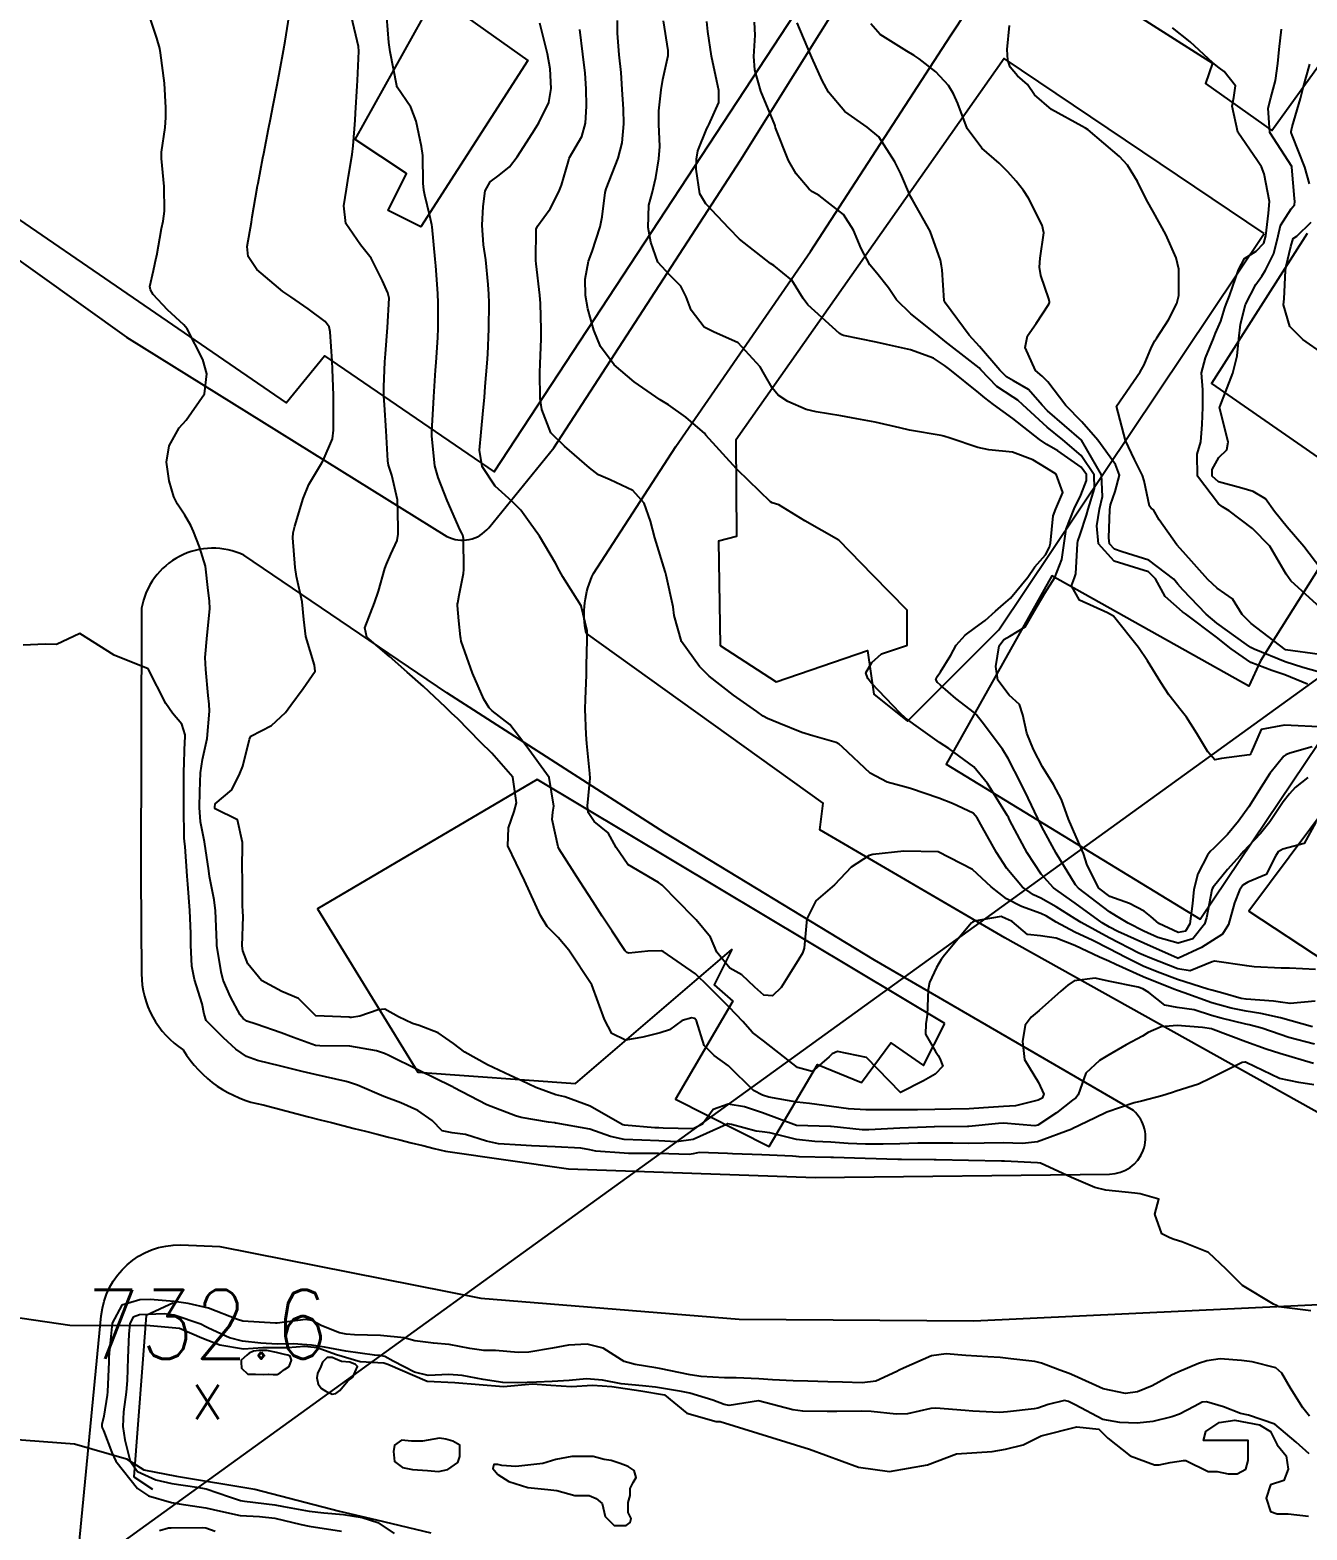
# Model space of a CAD drawing. Header units: metres. Extents: x 318500 to 325275, y 7408834 to 7428799.
# Drawn here: x 320475.8 to 320550, y 7410366.3 to 7410453.4 of the extents above; entities that cross this region are included whole.
import ezdxf
from ezdxf.enums import TextEntityAlignment as Align

# ---------------------------------------------------------------- set-up
doc = ezdxf.new("R2010")
doc.units = ezdxf.units.M
doc.header["$MEASUREMENT"] = 0
doc.linetypes.add('CONTINUO', pattern=[0])
for name, color, linetype in [('Curvas de Nivel 1m', 11, 'Continuous'), ('Curvas de Nivel 5m', 15, 'Continuous'), ('Edificações', 30, 'Continuous'), ('Hidrografia', 140, 'Continuous'), ('Pontes_Viadutos_Tubos', 190, 'Continuous'), ('Pontos Cotados', 45, 'Continuous'), ('TEXTO', 45, 'Continuous'), ('Vias Primárias', 230, 'Continuous')]:
    doc.layers.add(name, color=color, linetype=linetype)
doc.styles.add('Style-STANDARD', font='STANDARD.shx')

# ---------------------------------------------------------------- blocks, each defined once
blk = doc.blocks.new('ELVTXT_67')
at = {"layer": 'Pontos Cotados', "linetype": 'Continuous', "style": 'Style-STANDARD'}
for s, height, p in [('732.6', 4, (0, 4)), ('x', 3, (0, 0))]:
    blk.add_text(s, height=height, dxfattribs=at).set_placement(p, align=Align.MIDDLE_CENTER)

msp = doc.modelspace()

# ---------------------------------------------------------------- linework, layer by layer
at = {"layer": 'Curvas de Nivel 1m', "flags": 128}
for points, elevation in [([(320550.361, 7410392.145), (320549.486, 7410392.276), (320548.367, 7410392.513), (320546.433, 7410393.439), (320546.38, 7410393.464), (320546.352, 7410393.468), (320546.197, 7410393.443), (320544.983, 7410392.848), (320544.366, 7410392.53), (320543.649, 7410392.189), (320542.354, 7410391.771), (320542.142, 7410391.704), (320541.535, 7410391.502), (320540.347, 7410391.195), (320539.914, 7410391.097), (320538.335, 7410390.566), (320537.658, 7410390.229), (320536.32, 7410389.586), (320536.293, 7410389.57), (320534.312, 7410388.829), (320533.432, 7410388.734), (320532.312, 7410388.785), (320531.201, 7410388.751), (320530.311, 7410388.737), (320529.398, 7410388.75), (320528.311, 7410388.753), (320527.367, 7410388.751), (320526.31, 7410388.723), (320525.338, 7410388.692), (320524.31, 7410388.696), (320523.309, 7410388.744), (320522.31, 7410388.809), (320521.386, 7410388.849), (320520.312, 7410388.975), (320518.769, 7410389.351), (320518.316, 7410389.423), (320517.966, 7410389.465), (320516.534, 7410389.837), (320516.321, 7410389.881), (320516.287, 7410389.874), (320516.244, 7410389.841), (320514.311, 7410388.969), (320513.343, 7410388.846), (320512.31, 7410388.899), (320511.33, 7410388.925), (320510.311, 7410388.978), (320509.521, 7410389.141), (320508.316, 7410389.579), (320506.362, 7410389.927), (320506.32, 7410389.93), (320506.281, 7410389.932), (320505.91, 7410389.976), (320504.324, 7410390.256), (320503.988, 7410390.342), (320502.334, 7410390.987), (320500.404, 7410391.995), (320500.35, 7410392.024), (320500.305, 7410392.051), (320498.364, 7410393.006), (320496.634, 7410393.848), (320496.378, 7410393.96), (320495.922, 7410394.115), (320494.383, 7410394.381), (320492.636, 7410394.409), (320492.383, 7410394.436), (320491.106, 7410394.898), (320490.39, 7410395.172), (320488.941, 7410395.658), (320488.396, 7410395.85), (320488.182, 7410395.998), (320488.013, 7410396.216), (320487.446, 7410397.255), (320487.028, 7410398.231), (320486.901, 7410398.697), (320486.654, 7410400.237), (320486.643, 7410400.418), (320486.583, 7410402.238), (320486.49, 7410402.891), (320486.23, 7410404.244), (320486.186, 7410404.574), (320485.929, 7410406.249), (320485.707, 7410407.408), (320485.635, 7410408.254), (320485.655, 7410409.173), (320485.71, 7410410.253), (320485.824, 7410411.029), (320486.099, 7410412.248), (320486.234, 7410413.844), (320486.203, 7410414.247), (320486.153, 7410414.742), (320486.021, 7410416.25), (320485.981, 7410416.95), (320486.081, 7410418.249), (320486.244, 7410419.776), (320486.221, 7410420.247), (320486.144, 7410420.834), (320485.996, 7410422.251), (320485.648, 7410423.375), (320485.302, 7410424.262), (320485.143, 7410424.624), (320484.79, 7410425.222), (320484.367, 7410425.847), (320484.16, 7410426.28), (320483.881, 7410427.217), (320483.726, 7410428.287), (320483.882, 7410429.247), (320484.46, 7410430.276), (320484.865, 7410430.736), (320485.935, 7410432.254), (320486.067, 7410433.422), (320485.835, 7410434.256), (320484.936, 7410436.028), (320484.731, 7410436.273), (320483.795, 7410437.134), (320482.957, 7410438.023), (320482.796, 7410438.302), (320482.767, 7410438.498), (320482.977, 7410439.426), (320483.137, 7410440.148), (320483.166, 7410440.297), (320483.447, 7410441.86), (320483.529, 7410442.292), (320483.603, 7410442.869), (320483.598, 7410444.292), (320483.441, 7410445.918), (320483.439, 7410446.294), (320483.659, 7410447.724), (320483.696, 7410448.291), (320483.683, 7410448.868), (320483.614, 7410450.293), (320483.379, 7410452.064), (320483.334, 7410452.297), (320483.159, 7410452.904), (320482.702, 7410454.305)], 737), ([(320550.341, 7410393.39), (320548.388, 7410393.961), (320547.594, 7410394.22), (320546.398, 7410394.65), (320544.516, 7410395.361), (320544.409, 7410395.392), (320543.895, 7410395.475), (320542.411, 7410395.583), (320541.49, 7410395.504), (320540.731, 7410395.189), (320540.402, 7410394.975), (320539.461, 7410394.467), (320538.385, 7410393.855), (320538.205, 7410393.729), (320537.907, 7410393.555), (320537.117, 7410392.814), (320536.669, 7410391.567), (320536.525, 7410391.391), (320536.345, 7410391.257), (320535.402, 7410390.516), (320534.323, 7410389.804), (320534.151, 7410389.775), (320532.324, 7410389.913), (320532.047, 7410389.91), (320530.321, 7410389.734), (320530.243, 7410389.729), (320528.32, 7410389.7), (320528.301, 7410389.7), (320527.843, 7410389.687), (320526.319, 7410389.629), (320524.513, 7410389.533), (320524.318, 7410389.53), (320524.127, 7410389.542), (320522.32, 7410389.73), (320522.291, 7410389.732), (320520.32, 7410389.79), (320518.331, 7410390.523), (320517.297, 7410390.864), (320516.338, 7410391.023), (320515.468, 7410390.718), (320514.856, 7410389.862), (320514.317, 7410389.598), (320512.578, 7410389.627), (320512.318, 7410389.644), (320512.081, 7410389.656), (320510.319, 7410389.803), (320510.223, 7410389.826), (320510.046, 7410389.924), (320508.334, 7410390.915), (320506.864, 7410391.442), (320506.344, 7410391.572), (320505.166, 7410391.988), (320504.356, 7410392.372), (320503.689, 7410392.681), (320502.369, 7410393.304), (320501.043, 7410394.043), (320500.385, 7410394.544), (320499.499, 7410395.171), (320498.395, 7410395.583), (320498.02, 7410395.709), (320497.2, 7410396.098), (320496.407, 7410396.547), (320496.012, 7410396.508), (320494.951, 7410396.124), (320494.468, 7410396.061), (320494.399, 7410396.062), (320494.336, 7410396.068), (320492.4, 7410396.16), (320491.393, 7410397.154), (320490.42, 7410397.557), (320489.236, 7410398.202), (320488.445, 7410399.179), (320488.161, 7410399.92), (320488.121, 7410400.215), (320488.182, 7410401.919), (320488.166, 7410402.215), (320488.139, 7410402.561), (320488.137, 7410404.216), (320488.13, 7410404.602), (320488.145, 7410406.216), (320487.857, 7410407.524), (320486.559, 7410408.172), (320486.535, 7410408.215), (320486.532, 7410408.24), (320486.533, 7410408.268), (320486.563, 7410408.451), (320487.528, 7410409.273), (320487.992, 7410410.219), (320488.162, 7410410.651), (320488.548, 7410412.211), (320488.622, 7410412.38), (320489.825, 7410413.002), (320490.636, 7410413.762), (320490.949, 7410414.185), (320491.67, 7410415.159), (320492.368, 7410416.165), (320492.323, 7410416.517), (320491.822, 7410418.173), (320491.702, 7410419.167), (320491.598, 7410420.177), (320491.272, 7410421.652), (320491.191, 7410422.183), (320491.055, 7410423.906), (320491.076, 7410424.186), (320491.175, 7410424.575), (320491.665, 7410426.177), (320491.997, 7410426.987), (320492.692, 7410428.162), (320492.745, 7410428.247), (320492.834, 7410428.396), (320493.365, 7410429.642), (320493.434, 7410430.154), (320493.434, 7410431.594), (320493.427, 7410432.155), (320493.375, 7410433.684), (320493.354, 7410434.156), (320493.237, 7410435.855), (320493.168, 7410436.158), (320492.943, 7410436.464), (320491.962, 7410437.187), (320490.957, 7410437.888), (320490.772, 7410438.007), (320490.48, 7410438.197), (320488.979, 7410439.472), (320488.474, 7410440.225), (320488.417, 7410440.808), (320488.66, 7410442.224), (320488.712, 7410442.534), (320488.991, 7410444.22), (320488.997, 7410444.264), (320489.044, 7410444.496), (320489.327, 7410445.955), (320489.379, 7410446.215), (320489.658, 7410447.645), (320489.766, 7410448.21), (320489.923, 7410449.023), (320490.148, 7410450.205), (320490.307, 7410451.028), (320490.529, 7410452.199), (320490.629, 7410452.727), (320490.85, 7410454.195)], 738), ([(320550.397, 7410394.513), (320548.904, 7410394.903), (320548.405, 7410395.068), (320547.33, 7410395.426), (320546.608, 7410395.633), (320546.412, 7410395.676), (320544.97, 7410396.017), (320544.417, 7410396.18), (320543.409, 7410396.491), (320542.421, 7410396.635), (320541.695, 7410396.773), (320540.773, 7410397.515), (320540.433, 7410397.714), (320540.151, 7410397.807), (320538.439, 7410398.159), (320537.653, 7410398.347), (320536.439, 7410398.182), (320536.07, 7410397.94), (320535.664, 7410397.581), (320534.413, 7410396.455), (320533.942, 7410396.072), (320533.597, 7410395.612), (320533.438, 7410394.662), (320533.562, 7410393.612), (320534.36, 7410392.273), (320534.683, 7410391.595), (320534.573, 7410391.37), (320534.345, 7410391.247), (320533.025, 7410390.934), (320532.339, 7410390.884), (320531.172, 7410390.807), (320530.336, 7410390.747), (320529.277, 7410390.725), (320528.336, 7410390.718), (320527.33, 7410390.7), (320526.335, 7410390.697), (320525.366, 7410390.688), (320524.334, 7410390.687), (320523.329, 7410390.751), (320522.337, 7410390.89), (320521.061, 7410391.057), (320520.34, 7410391.148), (320518.715, 7410391.436), (320518.346, 7410391.542), (320517.82, 7410391.818), (320516.371, 7410393.24), (320515.531, 7410393.853), (320514.952, 7410394.428), (320514.513, 7410395.868), (320514.402, 7410396.002), (320514.23, 7410396.044), (320513.664, 7410395.877), (320512.935, 7410395.344), (320512.393, 7410395.165), (320511.398, 7410394.912), (320510.388, 7410394.737), (320509.581, 7410395.121), (320509.161, 7410395.939), (320508.43, 7410397.95), (320507.097, 7410399.964), (320506.467, 7410400.704), (320505.826, 7410401.332), (320505.447, 7410401.985), (320504.51, 7410404), (320503.55, 7410406.015), (320503.597, 7410407.06), (320503.917, 7410408.01), (320504.05, 7410408.525), (320503.841, 7410410.011), (320502.611, 7410411.404), (320501.968, 7410412.037), (320500.634, 7410413.408), (320500.289, 7410413.707), (320499.93, 7410414.061), (320498.658, 7410415.268), (320497.709, 7410416.094), (320496.683, 7410417.004), (320495.367, 7410418.13), (320495.248, 7410418.674), (320495.809, 7410420.124), (320496.045, 7410420.805), (320496.414, 7410422.115), (320496.499, 7410422.368), (320496.763, 7410422.951), (320497.127, 7410423.752), (320497.176, 7410424.104), (320497.175, 7410424.495), (320497.147, 7410426.105), (320496.821, 7410427.536), (320496.622, 7410428.113), (320496.577, 7410428.371), (320496.48, 7410430.116), (320496.383, 7410431.625), (320496.355, 7410432.118), (320496.345, 7410432.661), (320496.411, 7410434.117), (320496.444, 7410434.59), (320496.562, 7410436.116), (320496.651, 7410437.809), (320496.59, 7410438.116), (320496.272, 7410438.819), (320495.61, 7410440.131), (320495.002, 7410440.909), (320494.145, 7410442.149), (320494.017, 7410443.163), (320494.176, 7410444.149), (320494.297, 7410444.902), (320494.512, 7410446.146), (320494.574, 7410446.648), (320494.676, 7410448.144), (320494.704, 7410448.544), (320494.798, 7410450.143), (320494.814, 7410450.454), (320494.906, 7410452.142), (320494.87, 7410452.428), (320494.463, 7410454.147)], 739), ([(320550.473, 7410407.391), (320549.799, 7410406.149), (320548.546, 7410405.836), (320548.279, 7410405.678), (320548.131, 7410405.416), (320547.585, 7410404.363), (320546.517, 7410403.919), (320546.229, 7410403.729), (320546.041, 7410403.447), (320545.755, 7410402.703), (320545.402, 7410401.456), (320545.048, 7410400.895), (320544.476, 7410400.516), (320543.832, 7410400.114), (320542.491, 7410399.49), (320542.468, 7410399.482), (320542.44, 7410399.49), (320540.473, 7410400.365), (320538.976, 7410401.05), (320538.486, 7410401.294), (320538.056, 7410401.554), (320536.501, 7410402.699), (320535.98, 7410403.053), (320535.239, 7410403.589), (320534.522, 7410404.372), (320533.701, 7410405.613), (320532.705, 7410407.491), (320532.638, 7410407.629), (320532.616, 7410407.675), (320532.571, 7410407.759), (320531.413, 7410409.642), (320530.604, 7410410.611), (320529.149, 7410411.672), (320528.625, 7410412.013), (320527.532, 7410412.801), (320526.646, 7410413.439), (320526.331, 7410413.713), (320524.666, 7410415.468), (320524.454, 7410415.733), (320524.341, 7410416.069), (320524.684, 7410416.668), (320525.245, 7410417.171), (320526.699, 7410417.654), (320526.732, 7410417.677), (320526.747, 7410417.709), (320526.73, 7410419.71), (320524.75, 7410421.73), (320522.78, 7410423.76), (320520.796, 7410424.889), (320519.277, 7410425.813), (320518.909, 7410425.925), (320518.802, 7410425.983), (320516.893, 7410427.839), (320516.831, 7410427.904), (320515.045, 7410429.867), (320514.961, 7410429.968), (320514.862, 7410430.082), (320513.895, 7410430.91), (320512.877, 7410431.612), (320512.395, 7410431.905), (320510.895, 7410432.952), (320509.731, 7410433.938), (320508.926, 7410435.005), (320508.537, 7410435.956), (320508.192, 7410437.201), (320508.064, 7410437.963), (320508.032, 7410438.906), (320508.241, 7410439.961), (320508.444, 7410440.513), (320508.915, 7410441.952), (320509.026, 7410442.536), (320509.201, 7410443.948), (320509.264, 7410444.168), (320509.959, 7410445.937), (320510.182, 7410446.835), (320510.277, 7410447.932), (320510.257, 7410448.788), (320510.185, 7410449.934), (320510.127, 7410450.922), (320510.024, 7410451.937), (320509.909, 7410453.199), (320509.909, 7410453.939)], 743), ([(320550.009, 7410409.986), (320549.278, 7410409.403), (320548.947, 7410409.046), (320548.582, 7410408.57), (320547.804, 7410407.421), (320547.262, 7410406.727), (320546.548, 7410405.983), (320546.285, 7410405.702), (320546.053, 7410405.447), (320545.343, 7410404.642), (320544.512, 7410403.626), (320544.452, 7410403.53), (320544.433, 7410403.471), (320544.12, 7410401.848), (320543.997, 7410401.475), (320543.337, 7410400.622), (320542.473, 7410400.377), (320541.291, 7410400.695), (320540.483, 7410401.059), (320539.577, 7410401.534), (320538.895, 7410401.945), (320538.496, 7410402.189), (320536.684, 7410403.568), (320536.513, 7410403.755), (320535.382, 7410405.587), (320534.563, 7410407.122), (320534.332, 7410407.604), (320533.756, 7410408.787), (320533.355, 7410409.619), (320532.612, 7410411.088), (320532.274, 7410411.633), (320531.098, 7410413.191), (320530.752, 7410413.649), (320530.651, 7410413.748), (320529.565, 7410414.572), (320528.667, 7410415.348), (320528.496, 7410415.51), (320528.412, 7410415.684), (320528.491, 7410415.864), (320528.677, 7410416.115), (320529.273, 7410417.089), (320529.587, 7410417.667), (320530.11, 7410418.258), (320530.716, 7410418.703), (320531.26, 7410419.107), (320531.872, 7410419.639), (320532.324, 7410420.044), (320532.738, 7410420.389), (320533.753, 7410421.615), (320534.148, 7410422.22), (320534.77, 7410422.909), (320535.01, 7410423.363), (320535.054, 7410423.596), (320535.226, 7410425.171), (320535.368, 7410425.592), (320535.775, 7410426.541), (320535.384, 7410427.592), (320534.835, 7410427.95), (320534.027, 7410428.427), (320532.849, 7410428.871), (320531.49, 7410429.011), (320530.852, 7410429.151), (320529.241, 7410429.676), (320528.862, 7410429.802), (320528.71, 7410429.835), (320526.867, 7410430.149), (320526.308, 7410430.279), (320524.873, 7410430.611), (320523.824, 7410430.802), (320522.878, 7410430.976), (320521.455, 7410431.208), (320520.883, 7410431.347), (320519.8, 7410431.806), (320519.254, 7410432.175), (320518.898, 7410432.603), (320518.463, 7410433.382), (320518.206, 7410433.827), (320516.931, 7410435.228), (320515.486, 7410435.862), (320514.944, 7410436.122), (320514.196, 7410437.119), (320513.9, 7410437.886), (320513.594, 7410438.516), (320512.979, 7410439.137), (320512.265, 7410439.907), (320511.853, 7410441.065), (320511.695, 7410441.913), (320511.746, 7410443.207), (320511.924, 7410443.911), (320512.15, 7410444.818), (320512.326, 7410445.907), (320512.368, 7410446.62), (320512.326, 7410447.908), (320512.323, 7410448.697), (320512.446, 7410449.907), (320512.543, 7410450.499), (320512.859, 7410451.903), (320512.866, 7410452.192), (320512.59, 7410453.906)], 744), ([(320550.426, 7410397.001), (320548.971, 7410396.858), (320548.425, 7410396.939), (320548.02, 7410397.01), (320546.427, 7410397.116), (320546.143, 7410397.16), (320545.064, 7410397.46), (320544.433, 7410397.648), (320544.197, 7410397.709), (320542.442, 7410398.263), (320541.248, 7410398.708), (320540.453, 7410399.041), (320539.442, 7410399.535), (320538.467, 7410400.045), (320537.515, 7410400.519), (320536.482, 7410401.012), (320535.396, 7410401.586), (320534.828, 7410401.93), (320534.495, 7410402.086), (320533.377, 7410402.501), (320532.5, 7410402.946), (320531.613, 7410403.639), (320530.525, 7410404.646), (320528.54, 7410405.68), (320526.54, 7410405.71), (320524.749, 7410405.516), (320524.536, 7410405.46), (320523.481, 7410404.791), (320522.51, 7410403.76), (320521.437, 7410402.835), (320520.907, 7410401.784), (320520.758, 7410400.081), (320520.653, 7410399.787), (320520.455, 7410399.443), (320519.816, 7410398.42), (320519.426, 7410397.8), (320518.912, 7410397.315), (320518.423, 7410397.357), (320517.887, 7410397.818), (320517.137, 7410398.527), (320516.446, 7410398.913), (320515.687, 7410399.852), (320515.324, 7410400.712), (320514.479, 7410401.733), (320514.324, 7410401.872), (320512.508, 7410403.733), (320512.292, 7410403.893), (320510.525, 7410404.928), (320509.849, 7410405.93), (320509.381, 7410406.77), (320508.555, 7410407.43), (320508.216, 7410407.953), (320508.185, 7410408.334), (320508.326, 7410409.953), (320508.32, 7410410.227), (320508.142, 7410411.955), (320508.093, 7410412.488), (320508.05, 7410413.956), (320508.069, 7410414.535), (320508.111, 7410415.956), (320508.123, 7410416.511), (320508.159, 7410417.955), (320508.161, 7410418.5), (320507.806, 7410419.959), (320506.745, 7410421.63), (320506.542, 7410421.982), (320506.314, 7410422.428), (320505.381, 7410423.994), (320504.788, 7410424.834), (320504.299, 7410425.512), (320503.801, 7410426.015), (320502.813, 7410426.899), (320502.062, 7410428.042), (320501.895, 7410428.993), (320502.01, 7410430.043), (320502.126, 7410431.294), (320502.192, 7410432.04), (320502.243, 7410432.686), (320502.349, 7410434.038), (320502.387, 7410434.569), (320502.443, 7410436.037), (320502.463, 7410437.545), (320502.445, 7410438.038), (320502.407, 7410438.6), (320502.266, 7410440.041), (320502.146, 7410440.899), (320502.066, 7410442.044), (320502.12, 7410443.133), (320502.235, 7410444.042), (320502.525, 7410444.561), (320503.054, 7410444.957), (320503.65, 7410445.432), (320504.097, 7410446.015), (320504.479, 7410446.609), (320505.094, 7410447.578), (320505.252, 7410447.845), (320505.349, 7410447.998), (320505.931, 7410449.172), (320506.06, 7410449.991), (320506.004, 7410451.124), (320505.861, 7410451.993), (320505.401, 7410453.773)], 741), ([(320550.452, 7410398.838), (320548.943, 7410398.915), (320548.453, 7410398.926), (320546.89, 7410398.997), (320546.454, 7410399.048), (320544.595, 7410399.331), (320544.457, 7410399.284), (320543.164, 7410398.768), (320542.451, 7410398.88), (320540.823, 7410399.515), (320540.462, 7410399.665), (320540.192, 7410399.796), (320538.477, 7410400.675), (320536.844, 7410401.566), (320536.492, 7410401.785), (320535.4, 7410402.487), (320534.504, 7410402.976), (320534.079, 7410403.182), (320533.435, 7410403.616), (320532.526, 7410404.699), (320531.93, 7410405.636), (320531.114, 7410407.093), (320530.809, 7410407.648), (320530.573, 7410407.912), (320529.381, 7410408.477), (320528.577, 7410408.792), (320526.937, 7410409.352), (320526.586, 7410409.447), (320525.585, 7410409.72), (320524.598, 7410410.248), (320522.982, 7410411.755), (320522.791, 7410411.927), (320522.623, 7410412.017), (320521.259, 7410412.413), (320520.628, 7410412.596), (320519.296, 7410413.141), (320518.636, 7410413.419), (320518.379, 7410413.556), (320518.015, 7410413.819), (320516.654, 7410414.757), (320515.249, 7410415.861), (320514.678, 7410416.423), (320513.629, 7410417.881), (320513.21, 7410419.39), (320513.154, 7410419.886), (320512.748, 7410421.742), (320512.707, 7410421.891), (320512.69, 7410421.952), (320512.084, 7410423.907), (320511.839, 7410424.86), (320511.46, 7410425.913), (320510.811, 7410426.653), (320509.487, 7410427.273), (320508.824, 7410427.552), (320508.294, 7410427.958), (320506.849, 7410429.221), (320506.041, 7410429.988), (320505.522, 7410431.345), (320505.421, 7410431.995), (320505.407, 7410433.49), (320505.434, 7410433.995), (320505.476, 7410435.45), (320505.49, 7410435.995), (320505.455, 7410437.495), (320505.416, 7410437.995), (320505.188, 7410439.797), (320505.172, 7410439.998), (320505.199, 7410441.816), (320505.263, 7410441.998), (320506.013, 7410443.007), (320506.518, 7410443.985), (320506.658, 7410444.372), (320507.067, 7410445.769), (320507.114, 7410445.935), (320507.135, 7410445.979), (320507.856, 7410447.201), (320508.058, 7410447.966), (320508.109, 7410448.959), (320508.104, 7410449.965), (320508.037, 7410450.87), (320507.905, 7410451.969), (320507.731, 7410453.413)], 742), ([(320550.643, 7410412.932), (320549.043, 7410413.007), (320548.644, 7410413.03), (320547.303, 7410412.767), (320546.713, 7410411.439), (320546.689, 7410411.369), (320546.618, 7410411.311), (320544.986, 7410411.093), (320544.613, 7410411.003), (320544.194, 7410411.474), (320543.569, 7410412.547), (320542.96, 7410413.487), (320542.654, 7410413.87), (320541.942, 7410414.78), (320541.462, 7410415.508), (320540.689, 7410416.767), (320540.168, 7410417.528), (320538.727, 7410419.344), (320538.381, 7410419.553), (320536.737, 7410420.279), (320536.274, 7410421.106), (320536.459, 7410421.574), (320536.525, 7410421.802), (320536.624, 7410423.572), (320536.648, 7410423.706), (320536.788, 7410424.096), (320537.153, 7410425.218), (320537.25, 7410425.566), (320537.614, 7410426.77), (320537.589, 7410427.562), (320536.847, 7410428.676), (320535.783, 7410429.586), (320534.871, 7410430.322), (320533.451, 7410431.622), (320533.158, 7410431.892), (320532.894, 7410432.061), (320531.939, 7410432.683), (320531.008, 7410433.659), (320530.912, 7410433.761), (320530.402, 7410434.181), (320528.935, 7410435.323), (320528.474, 7410435.687), (320526.958, 7410436.896), (320526.12, 7410437.723), (320525.66, 7410438.413), (320524.985, 7410439.268), (320524.565, 7410439.744), (320524.065, 7410440.688), (320523.613, 7410441.754), (320523.034, 7410442.668), (320521.625, 7410443.781), (320521.251, 7410443.986), (320521.053, 7410444.138), (320520.297, 7410445.037), (320519.842, 7410445.808), (320519.098, 7410447.707), (320519.068, 7410447.82), (320519.05, 7410447.871), (320518.249, 7410449.829), (320517.902, 7410451.073), (320517.843, 7410451.833), (320517.919, 7410453.082), (320517.88, 7410453.833)], 746), ([(320549.978, 7410415.397), (320548.678, 7410415.947), (320547.907, 7410416.196), (320546.688, 7410416.665), (320545.563, 7410417.457), (320544.71, 7410418.129), (320542.904, 7410419.488), (320542.731, 7410419.609), (320541.721, 7410420.487), (320541.166, 7410421.514), (320540.756, 7410421.924), (320540.186, 7410422.101), (320538.765, 7410422.537), (320537.856, 7410423.559), (320537.762, 7410424.594), (320537.913, 7410425.559), (320538.081, 7410426.293), (320538.03, 7410427.558), (320536.86, 7410429.56), (320534.885, 7410431.272), (320534.579, 7410431.605), (320533.784, 7410432.502), (320532.904, 7410433.012), (320532.513, 7410433.242), (320532.125, 7410433.642), (320530.93, 7410435.002), (320530.344, 7410435.666), (320528.968, 7410437.517), (320528.887, 7410437.681), (320528.768, 7410439.463), (320528.742, 7410439.684), (320528.669, 7410440.01), (320528.081, 7410441.694), (320527.047, 7410443.517), (320526.941, 7410443.712), (320526.366, 7410445.024), (320526.028, 7410445.726), (320525.092, 7410447.18), (320524.422, 7410447.747), (320523.113, 7410448.658), (320522.175, 7410449.774), (320521.809, 7410450.452), (320521.209, 7410451.789), (320521.152, 7410451.912), (320520.358, 7410453.802)], 747), ([(320550.681, 7410416.095), (320549.717, 7410416.367), (320548.689, 7410416.694), (320546.882, 7410417.437), (320546.701, 7410417.532), (320546.446, 7410417.702), (320544.722, 7410418.948), (320544.104, 7410419.476), (320542.744, 7410420.883), (320542.462, 7410421.209), (320542.215, 7410421.498), (320540.766, 7410422.603), (320539.228, 7410423.089), (320538.775, 7410423.234), (320538.493, 7410423.553), (320538.443, 7410423.895), (320538.511, 7410425.553), (320538.556, 7410425.809), (320538.82, 7410426.581), (320539.066, 7410427.546), (320538.839, 7410428.148), (320537.817, 7410429.56), (320536.876, 7410430.635), (320535.958, 7410431.589), (320534.904, 7410432.963), (320534.584, 7410433.282), (320534.188, 7410433.611), (320533.6, 7410434.95), (320533.734, 7410435.618), (320534.227, 7410436.334), (320534.968, 7410437.472), (320535.012, 7410437.557), (320535.013, 7410437.6), (320534.972, 7410437.769), (320534.504, 7410439.127), (320534.42, 7410439.609), (320534.467, 7410440.139), (320534.682, 7410441.605), (320534.587, 7410442.047), (320533.788, 7410443.619), (320533.501, 7410444.07), (320533.06, 7410444.611), (320532.584, 7410445.156), (320532.076, 7410445.645), (320531.083, 7410446.528), (320530.216, 7410447.669), (320529.674, 7410449.122), (320529.432, 7410449.677), (320529.135, 7410450.157), (320528.394, 7410450.943), (320527.427, 7410451.706), (320527.153, 7410451.903), (320526.722, 7410452.151), (320525.171, 7410453.122), (320524.621, 7410453.746)], 748), ([(320550.696, 7410417.131), (320548.711, 7410417.399), (320548.685, 7410417.41), (320546.722, 7410418.926), (320546.188, 7410419.448), (320545.636, 7410420.354), (320544.745, 7410420.983), (320544.194, 7410421.476), (320542.774, 7410423.085), (320542.392, 7410423.496), (320541.367, 7410424.946), (320541.035, 7410425.517), (320540.909, 7410425.616), (320540.812, 7410425.744), (320540.511, 7410427.209), (320540.397, 7410427.526), (320539.938, 7410428.439), (320539.415, 7410429.542), (320538.89, 7410431.55), (320540.268, 7410433.53), (320540.51, 7410433.933), (320540.932, 7410434.963), (320541.116, 7410435.339), (320541.237, 7410435.517), (320541.911, 7410436.555), (320542.39, 7410437.506), (320542.519, 7410437.96), (320542.511, 7410439.505), (320542.358, 7410440.148), (320541.76, 7410441.513), (320541.039, 7410442.799), (320540.637, 7410443.526), (320540.106, 7410444.58), (320539.533, 7410445.543), (320539.077, 7410446.03), (320537.244, 7410447.578), (320537.102, 7410447.685), (320536.889, 7410447.796), (320535.117, 7410448.765), (320534.133, 7410449.615), (320533.734, 7410450.219), (320533.141, 7410450.718), (320532.725, 7410451.216), (320532.584, 7410451.638), (320532.544, 7410452.254), (320532.674, 7410453.638)], 749), ([(320550.761, 7410422.105), (320549.777, 7410423.4), (320548.797, 7410424.517), (320548.062, 7410425.421), (320547.552, 7410426.164), (320546.822, 7410426.592), (320546.165, 7410426.791), (320544.827, 7410427.142), (320544.452, 7410427.474), (320544.449, 7410427.86), (320544.847, 7410428.571), (320545.301, 7410429.016), (320545.387, 7410429.462), (320544.889, 7410431.401), (320544.885, 7410431.47), (320544.89, 7410431.507), (320545.657, 7410433.459), (320545.908, 7410434.472), (320546.006, 7410435.454), (320546.105, 7410436.3), (320546.388, 7410437.449), (320546.982, 7410438.602), (320547.336, 7410439.088), (320547.544, 7410439.434), (320548.03, 7410440.404), (320548.289, 7410441.427), (320548.428, 7410442.027), (320549.044, 7410443.006), (320549.232, 7410443.233), (320549.255, 7410443.417), (320549.233, 7410443.598), (320549.085, 7410445.42), (320549.071, 7410445.464), (320547.792, 7410447.433), (320547.704, 7410448.851), (320547.861, 7410449.433), (320548.131, 7410450.439), (320548.271, 7410451.429), (320548.335, 7410452.256), (320548.48, 7410453.427)], 751), ([(320550.099, 7410444.443), (320549.824, 7410445.409), (320549.098, 7410447.28), (320549.037, 7410447.421), (320549.032, 7410447.49), (320549.105, 7410447.751), (320549.474, 7410449.066), (320549.571, 7410449.413), (320549.738, 7410450.013), (320550.128, 7410451.405)], 752), ([(320550.928, 7410434.571), (320549.708, 7410435.408), (320548.951, 7410436.176), (320548.597, 7410437.424), (320548.622, 7410437.775), (320548.711, 7410439.423), (320548.744, 7410439.672), (320549.011, 7410440.805), (320549.163, 7410441.273), (320549.363, 7410441.415), (320550.201, 7410442.234)], 752), ([(320550.186, 7410379.033), (320548.329, 7410379.268), (320548.189, 7410379.332), (320548.019, 7410379.413), (320546.206, 7410380.498), (320545.266, 7410381.454), (320544.234, 7410382.419), (320542.685, 7410383.036), (320542.237, 7410383.176), (320542.001, 7410383.257), (320541.524, 7410383.501), (320541.123, 7410384.641), (320541.36, 7410385.504), (320540.274, 7410385.812), (320539.951, 7410385.848), (320538.277, 7410386.027), (320537.644, 7410386.192), (320536.288, 7410386.775), (320534.477, 7410387.597), (320534.315, 7410387.615), (320532.385, 7410387.713), (320532.301, 7410387.715), (320532.216, 7410387.716), (320530.301, 7410387.748), (320528.414, 7410387.792), (320528.301, 7410387.798), (320526.413, 7410387.82), (320526.301, 7410387.817), (320526.195, 7410387.817), (320524.301, 7410387.862), (320522.463, 7410387.919), (320522.302, 7410387.923), (320520.472, 7410387.958), (320520.302, 7410387.98), (320520.083, 7410388.011), (320518.303, 7410388.088), (320516.603, 7410388.136), (320516.303, 7410388.161), (320514.66, 7410388.221), (320514.303, 7410388.132), (320514.076, 7410388.099), (320512.303, 7410388.156), (320510.555, 7410388.169), (320510.303, 7410388.174), (320508.66, 7410388.301), (320508.304, 7410388.372), (320507.796, 7410388.464), (320506.306, 7410388.548), (320504.926, 7410388.61), (320504.306, 7410388.639), (320503.011, 7410388.724), (320502.308, 7410388.873), (320501.093, 7410389.261), (320500.313, 7410389.366), (320499.739, 7410389.483), (320499.15, 7410390.068), (320498.329, 7410390.659), (320497.331, 7410391.099), (320496.34, 7410391.47), (320494.827, 7410392.125), (320494.352, 7410392.289), (320494.153, 7410392.333), (320492.359, 7410392.739), (320491.605, 7410392.928), (320490.365, 7410393.222), (320489.016, 7410393.557), (320488.374, 7410393.8), (320487.759, 7410394.219), (320487.034, 7410394.878), (320486.393, 7410395.521), (320486.039, 7410395.888), (320485.922, 7410396.247), (320485.801, 7410396.857), (320485.359, 7410398.256), (320485.208, 7410399.025), (320485.14, 7410400.26), (320485.133, 7410400.927), (320485.09, 7410402.261), (320484.965, 7410403.801), (320484.923, 7410404.264), (320484.815, 7410405.986), (320484.781, 7410406.266), (320484.757, 7410406.482), (320484.739, 7410408.267), (320484.733, 7410410.122), (320484.736, 7410410.268), (320484.793, 7410412.091), (320484.813, 7410412.267), (320484.817, 7410412.462), (320484.628, 7410413.087), (320484.08, 7410413.721), (320483.684, 7410414.284), (320482.67, 7410416.3), (320480.682, 7410417.089), (320478.7, 7410418.35), (320477.344, 7410417.716), (320476.69, 7410417.721), (320475.407, 7410417.675)], 736), ([(320550.08, 7410370.73), (320549.321, 7410371.398), (320548.096, 7410372.452), (320546.557, 7410372.979), (320546.104, 7410373.072), (320545.111, 7410373.455), (320544.114, 7410373.749), (320543.868, 7410373.718), (320543.411, 7410373.477), (320542.555, 7410373.034), (320542.101, 7410372.877), (320541.009, 7410372.594), (320540.095, 7410372.513), (320539.091, 7410372.539), (320538.098, 7410372.725), (320536.499, 7410373.566), (320536.113, 7410373.772), (320535.869, 7410373.819), (320534.918, 7410373.588), (320534.319, 7410373.385), (320534.106, 7410373.338), (320532.572, 7410373.154), (320532.102, 7410373.128), (320530.546, 7410373.203), (320530.104, 7410373.244), (320528.398, 7410373.383), (320528.105, 7410373.353), (320526.761, 7410373.039), (320526.1, 7410373.037), (320524.641, 7410373.185), (320524.102, 7410373.209), (320522.661, 7410373.192), (320522.101, 7410373.189), (320520.68, 7410373.203), (320520.102, 7410373.281), (320518.11, 7410373.81), (320516.407, 7410373.534), (320516.106, 7410373.593), (320515.463, 7410373.85), (320514.116, 7410374.252), (320513.64, 7410374.352), (320512.12, 7410374.588), (320511.36, 7410374.663), (320510.123, 7410374.798), (320509.056, 7410375.006), (320508.127, 7410375.075), (320507.111, 7410374.975), (320506.124, 7410374.931), (320505.213, 7410374.894), (320504.123, 7410374.851), (320503.26, 7410374.875), (320502.125, 7410375.035), (320500.889, 7410375.282), (320500.129, 7410375.33), (320498.923, 7410375.273), (320498.131, 7410375.459), (320496.896, 7410376.099), (320496.411, 7410376.374), (320496.143, 7410376.426), (320495.805, 7410376.452), (320494.146, 7410376.69), (320492.912, 7410376.913), (320492.149, 7410377.041), (320491.075, 7410377.102), (320490.149, 7410377.096), (320489.204, 7410377.145), (320488.151, 7410377.266), (320487.388, 7410377.457), (320486.158, 7410378.016), (320486.013, 7410378.096), (320485.715, 7410378.247), (320484.168, 7410378.784), (320483.589, 7410378.856), (320482.167, 7410378.786), (320481.796, 7410378.665), (320481.595, 7410378.298), (320481.536, 7410377.681), (320481.478, 7410376.3), (320481.442, 7410374.979), (320481.394, 7410374.301), (320481.224, 7410373.172), (320481.197, 7410372.303), (320481.303, 7410371.533), (320481.613, 7410370.297), (320482.051, 7410369.696), (320483.104, 7410369.219), (320484.041, 7410369.003), (320485.496, 7410368.79), (320486.037, 7410368.692), (320487.386, 7410368.22), (320488.027, 7410368.014), (320488.253, 7410367.981), (320490.024, 7410367.763), (320490.529, 7410367.676), (320492.019, 7410367.4), (320492.86, 7410367.305), (320494.016, 7410367.199), (320495.098, 7410367.035), (320496.01, 7410366.744), (320496.955, 7410366.096)], 734), ([(320483.329, 7410366.277), (320483.847, 7410366.427), (320484.002, 7410366.435), (320485.8, 7410366.446), (320486.003, 7410366.423), (320486.56, 7410366.232)], 736)]:
    msp.add_lwpolyline(points, dxfattribs=dict(at, elevation=elevation))
at = {"layer": 'Curvas de Nivel 5m', "flags": 128}
for points, elevation in [([(320550.281, 7410395.521), (320548.416, 7410396.033), (320547.282, 7410396.291), (320546.42, 7410396.423), (320545.556, 7410396.588), (320544.424, 7410396.915), (320542.824, 7410397.486), (320542.432, 7410397.629), (320542.218, 7410397.709), (320540.444, 7410398.423), (320538.859, 7410399.138), (320538.456, 7410399.316), (320537.915, 7410399.555), (320536.47, 7410400.227), (320535.394, 7410400.669), (320534.478, 7410400.793), (320533.736, 7410400.868), (320532.83, 7410401.625), (320532.592, 7410401.739), (320532.482, 7410401.791), (320532.207, 7410401.909), (320530.636, 7410401.648), (320530.531, 7410401.597), (320530.479, 7410401.55), (320528.902, 7410399.673), (320528.713, 7410399.419), (320528.449, 7410398.958), (320528.043, 7410398.078), (320527.954, 7410397.687), (320527.9, 7410396.195), (320527.831, 7410395.689), (320527.801, 7410395.095), (320528.384, 7410394.083), (320528.544, 7410393.84), (320528.639, 7410393.676), (320528.818, 7410393.228), (320528.366, 7410392.773), (320527.682, 7410392.369), (320526.35, 7410391.71), (320524.38, 7410393.73), (320522.702, 7410394.074), (320522.382, 7410393.955), (320522.216, 7410393.762), (320521.225, 7410392.919), (320520.371, 7410393.157), (320519.556, 7410393.798), (320518.389, 7410394.705), (320517.761, 7410395.187), (320517.187, 7410395.828), (320516.412, 7410396.662), (320515.196, 7410397.859), (320514.441, 7410398.583), (320512.579, 7410399.889), (320512.46, 7410399.932), (320511.681, 7410399.902), (320510.584, 7410399.792), (320510.458, 7410399.82), (320510.362, 7410399.921), (320509.605, 7410401.067), (320509.034, 7410401.942), (320508.492, 7410402.78), (320507.735, 7410403.958), (320506.538, 7410405.821), (320506.468, 7410405.971), (320506.129, 7410407.55), (320506.158, 7410407.976), (320506.216, 7410408.324), (320505.948, 7410409.98), (320504.617, 7410411.823), (320504.474, 7410412.002), (320503.671, 7410413.055), (320502.638, 7410413.86), (320502.464, 7410414.032), (320502.154, 7410414.528), (320501.493, 7410416.042), (320500.844, 7410417.903), (320500.816, 7410418.049), (320500.809, 7410418.157), (320500.71, 7410419.081), (320500.63, 7410419.972), (320500.635, 7410420.061), (320500.647, 7410420.135), (320500.728, 7410420.564), (320500.971, 7410421.833), (320500.986, 7410422.056), (320500.972, 7410423.863), (320500.941, 7410424.058), (320500.885, 7410424.163), (320500.783, 7410424.338), (320500.022, 7410426.068), (320499.5, 7410427.393), (320499.32, 7410428.075), (320499.14, 7410429.793), (320499.143, 7410430.077), (320499.228, 7410431.725), (320499.253, 7410432.076), (320499.353, 7410433.625), (320499.38, 7410434.075), (320499.478, 7410435.529), (320499.51, 7410436.074), (320499.506, 7410437.523), (320499.48, 7410438.075), (320499.366, 7410439.694), (320499.336, 7410440.077), (320499.149, 7410441.948), (320499.13, 7410442.079), (320499.025, 7410442.597), (320498.735, 7410443.783), (320498.673, 7410444.086), (320498.639, 7410444.493), (320498.604, 7410446.087), (320498.543, 7410446.623), (320498.22, 7410448.093), (320497.91, 7410448.9), (320497.12, 7410450.062), (320497.102, 7410450.092), (320497.099, 7410450.11), (320497.097, 7410450.133), (320496.726, 7410452.116), (320496.63, 7410452.646), (320496.526, 7410454.12)], 740), ([(320550.252, 7410411.768), (320548.957, 7410411.407), (320548.719, 7410411.309), (320548.617, 7410411.228), (320547.806, 7410410.218), (320547.289, 7410409.43), (320546.578, 7410408.281), (320545.977, 7410407.449), (320545.332, 7410406.685), (320544.546, 7410405.893), (320544.328, 7410405.687), (320544.177, 7410405.474), (320543.609, 7410404.393), (320543.395, 7410403.481), (320543.317, 7410402.667), (320543.153, 7410401.483), (320542.898, 7410401.071), (320542.483, 7410400.992), (320541.347, 7410401.507), (320540.892, 7410401.912), (320540.497, 7410402.237), (320539.641, 7410402.672), (320538.505, 7410403.088), (320537.868, 7410403.556), (320537.192, 7410404.901), (320536.984, 7410405.566), (320536.555, 7410406.537), (320536.109, 7410407.577), (320535.707, 7410408.708), (320535.24, 7410409.59), (320534.605, 7410410.604), (320534.077, 7410411.608), (320533.683, 7410412.565), (320533.459, 7410413.618), (320533.253, 7410414.218), (320532.661, 7410414.758), (320532.007, 7410415.637), (320531.89, 7410416.43), (320532.084, 7410417.636), (320532.343, 7410417.996), (320532.709, 7410418.199), (320533.594, 7410418.739), (320534.099, 7410419.609), (320534.741, 7410420.68), (320535.322, 7410421.591), (320535.716, 7410422.635), (320535.847, 7410423.584), (320535.977, 7410424.398), (320536.428, 7410425.576), (320536.818, 7410426.38), (320537.159, 7410427.234), (320537.151, 7410427.567), (320536.837, 7410428.007), (320535.49, 7410428.951), (320534.856, 7410429.317), (320534.423, 7410429.607), (320532.878, 7410430.833), (320531.76, 7410431.647), (320531.258, 7410432.019), (320530.896, 7410432.308), (320529.211, 7410433.677), (320528.913, 7410433.907), (320528.274, 7410434.335), (320526.927, 7410434.814), (320525.535, 7410435.127), (320524.933, 7410435.256), (320523.049, 7410435.648), (320522.939, 7410435.686), (320522.818, 7410435.762), (320520.964, 7410437.418), (320520.697, 7410437.794), (320520.041, 7410438.865), (320518.989, 7410439.708), (320518.802, 7410439.822), (320517.011, 7410441.237), (320516.407, 7410441.849), (320515.041, 7410443.288), (320514.704, 7410443.875), (320514.492, 7410445.307), (320514.501, 7410445.879), (320514.581, 7410446.374), (320515.097, 7410447.66), (320515.174, 7410447.793), (320515.222, 7410447.868), (320515.81, 7410449.17), (320515.803, 7410449.86), (320515.682, 7410450.409), (320515.382, 7410451.867), (320515.171, 7410453.301), (320515.11, 7410453.871)], 745), ([(320550.735, 7410419.84), (320549.027, 7410421.407), (320548.756, 7410421.791), (320547.795, 7410423.425), (320546.795, 7410424.437), (320545.442, 7410425.461), (320545.053, 7410425.707), (320544.814, 7410425.875), (320543.597, 7410427.482), (320543.583, 7410428.748), (320543.797, 7410429.481), (320543.869, 7410430.486), (320543.899, 7410431.48), (320543.902, 7410432.482), (320543.84, 7410433.486), (320544.061, 7410434.345), (320544.534, 7410435.476), (320544.646, 7410435.773), (320544.955, 7410436.483), (320545.188, 7410437.245), (320545.264, 7410437.466), (320545.461, 7410437.949), (320545.989, 7410439.455), (320546.328, 7410440.123), (320547.006, 7410440.539), (320547.453, 7410440.996), (320547.565, 7410441.435), (320547.718, 7410442.755), (320547.784, 7410443.433), (320547.478, 7410445.024), (320547.316, 7410445.438), (320547.075, 7410445.783), (320545.945, 7410447.457), (320545.619, 7410448.966), (320545.716, 7410449.461), (320545.81, 7410450.134), (320545.145, 7410450.971), (320544.851, 7410451.178), (320544.496, 7410451.48), (320543.168, 7410452.685), (320542.138, 7410453.51)], 750), ([(320550.105, 7410372.915), (320549.706, 7410373.394), (320548.999, 7410374.529), (320548.496, 7410375.406), (320548.143, 7410375.724), (320546.776, 7410376.06), (320546.147, 7410376.145), (320544.924, 7410376.235), (320544.147, 7410376.127), (320543.656, 7410375.964), (320542.518, 7410375.486), (320542.254, 7410375.373), (320542.137, 7410375.313), (320540.966, 7410374.669), (320540.122, 7410374.321), (320539.422, 7410374.229), (320538.124, 7410374.491), (320536.453, 7410375.249), (320536.137, 7410375.391), (320535.604, 7410375.578), (320534.539, 7410375.99), (320534.145, 7410376.087), (320532.768, 7410376.243), (320532.147, 7410376.314), (320531.419, 7410376.365), (320530.148, 7410376.437), (320529.009, 7410376.528), (320528.147, 7410376.409), (320526.52, 7410375.704), (320526.267, 7410375.579), (320526.137, 7410375.512), (320524.915, 7410374.935), (320524.127, 7410374.845), (320522.993, 7410374.881), (320522.127, 7410374.903), (320520.965, 7410374.94), (320520.128, 7410374.961), (320518.91, 7410375.02), (320518.129, 7410375.077), (320516.818, 7410375.141), (320516.13, 7410375.141), (320514.779, 7410375.212), (320514.132, 7410375.318), (320512.35, 7410375.674), (320512.137, 7410375.71), (320510.941, 7410375.908), (320510.305, 7410376.081), (320510.143, 7410376.184), (320509.077, 7410376.864), (320508.151, 7410377.086), (320507.077, 7410377.034), (320506.149, 7410376.856), (320504.773, 7410376.618), (320504.146, 7410376.608), (320502.842, 7410376.714), (320502.147, 7410376.73), (320501.352, 7410376.834), (320500.15, 7410377.08), (320499.233, 7410377.146), (320498.152, 7410377.289), (320497.521, 7410377.456), (320496.155, 7410377.597), (320494.653, 7410377.627), (320494.155, 7410377.674), (320493.779, 7410377.758), (320492.745, 7410378.151), (320492.164, 7410378.456), (320491.804, 7410378.526), (320490.162, 7410378.308), (320490.049, 7410378.304), (320488.163, 7410378.43), (320487.847, 7410378.532), (320486.174, 7410379.177), (320484.984, 7410379.452), (320484.18, 7410379.576), (320482.782, 7410379.683), (320482.181, 7410379.672), (320481.132, 7410379.349), (320480.57, 7410378.314), (320480.401, 7410376.575), (320480.389, 7410376.316), (320480.383, 7410376.069), (320480.309, 7410374.317), (320480.29, 7410374.135), (320480.089, 7410372.911), (320479.98, 7410372.423), (320479.968, 7410372.322), (320479.99, 7410372.233), (320480.078, 7410372.075), (320480.558, 7410370.806), (320480.787, 7410370.309), (320482.036, 7410368.72), (320482.686, 7410368.283), (320484.025, 7410367.905), (320484.46, 7410367.827), (320486.02, 7410367.592), (320486.856, 7410367.389), (320488.014, 7410367.149), (320489.124, 7410367.088), (320490.012, 7410366.993), (320491.543, 7410366.631), (320492.006, 7410366.535), (320493.898, 7410366.235)], 735)]:
    msp.add_lwpolyline(points, dxfattribs=dict(at, elevation=elevation))
at = {"layer": 'Edificações'}
for points in [[(320548.588, 7410464.611), (320542.178, 7410468.945), (320539.729, 7410465.55), (320540.954, 7410464.735), (320536.153, 7410456.765), (320544.478, 7410451.449), (320544.066, 7410450.282), (320547.912, 7410447.538), (320553.836, 7410455.761), (320551.494, 7410459.71), (320550.004, 7410462.223), (320548.588, 7410464.611)], [(320547.479, 7410441.562), (320532.362, 7410451.727), (320516.787, 7410429.577), (320516.823, 7410423.98), (320515.789, 7410423.715), (320515.877, 7410417.656), (320519.127, 7410415.531), (320524.444, 7410417.361), (320524.806, 7410414.832), (320526.763, 7410413.258), (320532.062, 7410418.55), (320547.479, 7410441.562)], [(320567.541, 7410401.568), (320568.986, 7410403.995), (320559.788, 7410410.362), (320560.249, 7410411.345), (320556.619, 7410413.495), (320555.942, 7410412.85), (320554.866, 7410413.311), (320546.588, 7410402.219), (320551.045, 7410399.287), (320553.168, 7410402.697), (320560.396, 7410398.212), (320561.534, 7410399.686), (320564.148, 7410398.181), (320566.609, 7410401.867), (320567.541, 7410401.568)], [(320528.935, 7410395.697), (320505.262, 7410409.87), (320492.494, 7410402.355), (320498.315, 7410392.884), (320507.47, 7410392.231), (320516.56, 7410400.003), (320515.536, 7410397.948), (320516.625, 7410396.999), (320513.29, 7410391.317), (320518.727, 7410388.566), (320521.539, 7410393.334), (320524.089, 7410392.289), (320525.79, 7410394.575), (320527.686, 7410393.269), (320528.935, 7410395.697)]]:
    msp.add_lwpolyline(points, close=True, dxfattribs=at)
for points in [[(320464.927, 7410449.387), (320490.686, 7410431.74), (320492.907, 7410434.464), (320502.754, 7410427.737), (320502.754, 7410427.737), (320523.955, 7410460.021)], [(320499.197, 7410455.529), (320504.718, 7410451.6), (320498.497, 7410441.947), (320496.594, 7410442.897), (320497.672, 7410445.052), (320494.69, 7410447.028), (320498.623, 7410454.062)], [(320549.962, 7410441.563), (320544.409, 7410432.863), (320553.458, 7410426.595), (320547.255, 7410416.756), (320546.588, 7410415.283), (320535.131, 7410421.696), (320529.001, 7410410.764), (320543.75, 7410401.767), (320560.548, 7410426.736)]]:
    msp.add_lwpolyline(points, dxfattribs=at)
at = {"layer": 'Hidrografia'}
for points in [[(320468.332, 7410379.619), (320478.119, 7410378.203), (320482.789, 7410378.182), (320484.483, 7410378.02), (320485.774, 7410377.456), (320486.823, 7410377.053), (320488.194, 7410376.811), (320489.323, 7410376.891), (320490.776, 7410376.891), (320491.744, 7410376.972), (320492.47, 7410376.891), (320493.599, 7410376.488), (320494.971, 7410376.085), (320496.342, 7410376.004), (320496.584, 7410375.924), (320498.858, 7410374.949), (320500.472, 7410374.869), (320503.295, 7410374.627), (320504.989, 7410374.788), (320506.038, 7410374.707), (320507.248, 7410374.627), (320508.458, 7410374.707), (320509.588, 7410374.627), (320511.282, 7410374.385), (320512.653, 7410374.143), (320513.944, 7410373.095), (320515.638, 7410372.611), (320515.88, 7410372.611), (320521.059, 7410370.991), (320523.905, 7410369.957), (320525.716, 7410369.698), (320527.915, 7410370.086), (320529.597, 7410370.732), (320531.667, 7410370.862), (320532.443, 7410370.991), (320533.478, 7410371.25), (320534.512, 7410371.767), (320536.582, 7410372.284), (320537.876, 7410372.155), (320538.393, 7410371.638), (320539.687, 7410370.603), (320541.11, 7410370.086), (320541.369, 7410370.086), (320542.015, 7410370.215), (320542.791, 7410370.345), (320542.921, 7410370.345), (320544.214, 7410369.698), (320544.344, 7410369.698), (320544.732, 7410369.698), (320545.378, 7410369.569), (320545.637, 7410369.569), (320545.896, 7410369.569), (320546.413, 7410369.827), (320546.543, 7410370.345), (320546.543, 7410370.862), (320546.543, 7410371.508), (320545.508, 7410371.508), (320544.602, 7410371.508), (320543.956, 7410371.508), (320544.085, 7410372.025), (320544.861, 7410372.543), (320545.767, 7410372.672), (320547.19, 7410372.413), (320547.836, 7410372.025), (320548.224, 7410371.25), (320548.742, 7410370.603), (320548.871, 7410369.827), (320548.612, 7410369.181), (320547.836, 7410368.922), (320547.578, 7410368.147), (320547.836, 7410367.371), (320548.224, 7410367.242), (320548.871, 7410367.242), (320550.035, 7410367.112)], [(320471.694, 7410371.818), (320478.38, 7410371.313), (320481.408, 7410370.431), (320482.417, 7410369.8), (320484.31, 7410369.422), (320488.852, 7410368.665), (320493.772, 7410367.404), (320495.916, 7410366.9), (320499.07, 7410366.143)]]:
    msp.add_lwpolyline(points, dxfattribs=at)
for points in [[(320490.111, 7410376.606), (320489.56, 7410376.716), (320489.083, 7410376.716), (320488.789, 7410376.68), (320488.532, 7410376.57), (320488.386, 7410376.46), (320488.055, 7410376.166), (320488.055, 7410376.056), (320488.092, 7410375.689), (320488.459, 7410375.359), (320488.9, 7410375.359), (320489.377, 7410375.322), (320489.67, 7410375.359), (320489.927, 7410375.322), (320490.148, 7410375.322), (320490.331, 7410375.432), (320490.588, 7410375.615), (320490.845, 7410375.799), (320490.992, 7410376.166), (320490.919, 7410376.386), (320490.772, 7410376.46), (320490.588, 7410376.496)], [(320493.052, 7410376.312), (320492.795, 7410376.055), (320492.685, 7410375.798), (320492.502, 7410375.395), (320492.465, 7410375.138), (320492.538, 7410374.771), (320492.722, 7410374.514), (320492.979, 7410374.367), (320493.346, 7410374.184), (320493.566, 7410374.221), (320493.787, 7410374.404), (320494.264, 7410374.954), (320494.558, 7410375.175), (320494.815, 7410375.798), (320494.704, 7410375.908), (320494.374, 7410376.055), (320493.897, 7410376.092), (320493.53, 7410376.239), (320493.346, 7410376.312)], [(320499.591, 7410371.626), (320498.602, 7410371.452), (320497.962, 7410371.452), (320497.38, 7410371.51), (320496.972, 7410371.219), (320496.914, 7410370.87), (320496.972, 7410370.288), (320497.438, 7410369.939), (320498.02, 7410369.823), (320498.893, 7410369.765), (320499.533, 7410369.707), (320500.057, 7410369.823), (320500.639, 7410370.23), (320500.755, 7410370.579), (320500.755, 7410371.219), (320500.348, 7410371.452), (320499.94, 7410371.568)], [(320508.496, 7410370.579), (320507.274, 7410370.579), (320506.343, 7410370.405), (320505.586, 7410370.172), (320504.015, 7410369.998), (320503.2, 7410370.056), (320502.967, 7410370.114), (320502.734, 7410370.114), (320502.676, 7410369.881), (320502.967, 7410369.532), (320503.607, 7410369.125), (320504.713, 7410368.776), (320505.877, 7410368.66), (320506.401, 7410368.601), (320507.449, 7410368.311), (320508.263, 7410368.311), (320508.671, 7410368.136), (320509.02, 7410367.845), (320509.195, 7410367.089), (320509.718, 7410366.565), (320510.417, 7410366.565), (320510.65, 7410366.74), (320510.708, 7410366.972), (320510.533, 7410367.322), (320510.533, 7410367.903), (320510.65, 7410368.311), (320510.65, 7410368.718), (320510.824, 7410369.067), (320510.999, 7410369.358), (320510.883, 7410369.765), (320510.533, 7410369.998), (320510.068, 7410370.172), (320509.544, 7410370.347), (320509.136, 7410370.405)]]:
    msp.add_lwpolyline(points, close=True, dxfattribs=at)
at = {"layer": 'Pontes_Viadutos_Tubos'}
msp.add_lwpolyline([(320484.136, 7410379.49), (320482.555, 7410378.761), (320481.825, 7410369.398), (320482.92, 7410368.669)], dxfattribs=at)
at = {"layer": 'TEXTO', "linetype": 'CONTINUO'}
msp.add_polyline3d([(320449.101, 7410342.439, 749.939), (320585.622, 7410441.053, 0)], dxfattribs=at)
at = {"layer": 'Vias Primárias'}
for points in [[(320496.791, 7410625.506), (320471.733, 7410623.643, 0.203768), (320469.01, 7410622.239, 0.261411), (320468.374, 7410618.765), (320471.257, 7410593.727), (320473.679, 7410572.759), (320475.715, 7410555.777), (320477.836, 7410536.759, -0.000135), (320479.58, 7410521.084, -0.017061), (320480.217, 7410512.767, -0.072611), (320479.495, 7410505.76), (320477.8, 7410500), (320470.701, 7410476.641), (320465.483, 7410459.391), (320463.064, 7410451.18, 0.441245), (320465.753, 7410446.74), (320481.401, 7410435.546), (320500, 7410423.985, 0.3564), (320502.442, 7410424.487), (320506.218, 7410429.124), (320517.062, 7410445.815), (320524.891, 7410458.356), (320532.401, 7410469.453), (320540.707, 7410481.333)], [(320603.478, 7410385.44), (320598.707, 7410384.619), (320586.571, 7410384.858), (320572.811, 7410385.955), (320559.792, 7410387.106), (320551.861, 7410389.826), (320532.402, 7410400.674), (320521.677, 7410406.957), (320521.858, 7410408.494), (320508.095, 7410418.357, -0.159996), (320508.515, 7410421.837), (320513.312, 7410429.194), (320521.132, 7410440.519), (320529.253, 7410453.047), (320537.162, 7410464.974), (320543.518, 7410474.936)], [(320476.899, 7410347.218), (320479.942, 7410378.735, -0.39056), (320484.552, 7410382.86), (320486.824, 7410382.768), (320501.981, 7410379.758), (320516.98, 7410378.54), (320530.609, 7410378.447), (320555.154, 7410379.606), (320582.979, 7410377.197), (320592.272, 7410376.497), (320597.835, 7410376.358), (320603.722, 7410376.728), (320609.255, 7410377.765)]]:
    msp.add_lwpolyline(points, format="xyb", dxfattribs=at)
msp.add_lwpolyline([(320482.28, 7410419.814), (320482.236, 7410404.354), (320482.276, 7410398.59, 0.25267), (320484.701, 7410394.177, 0.215786), (320489.338, 7410390.979, 0.004143), (320499.935, 7410388.297), (320507.066, 7410387.26), (320521.397, 7410386.768), (320538.496, 7410386.966, 0.685222), (320539.875, 7410390.655), (320524.851, 7410399.377), (320512.675, 7410406.783), (320500, 7410414.899), (320488.222, 7410422.885, 0.496733)], format="xyb", close=True, dxfattribs=at)

# ---------------------------------------------------------------- block references
at = {"layer": 'Pontos Cotados', "linetype": 'Continuous'}
msp.add_blockref('ELVTXT_67', (320486.11, 7410374.24, 732.58), dxfattribs=at)

doc.saveas('drawing.dxf')
